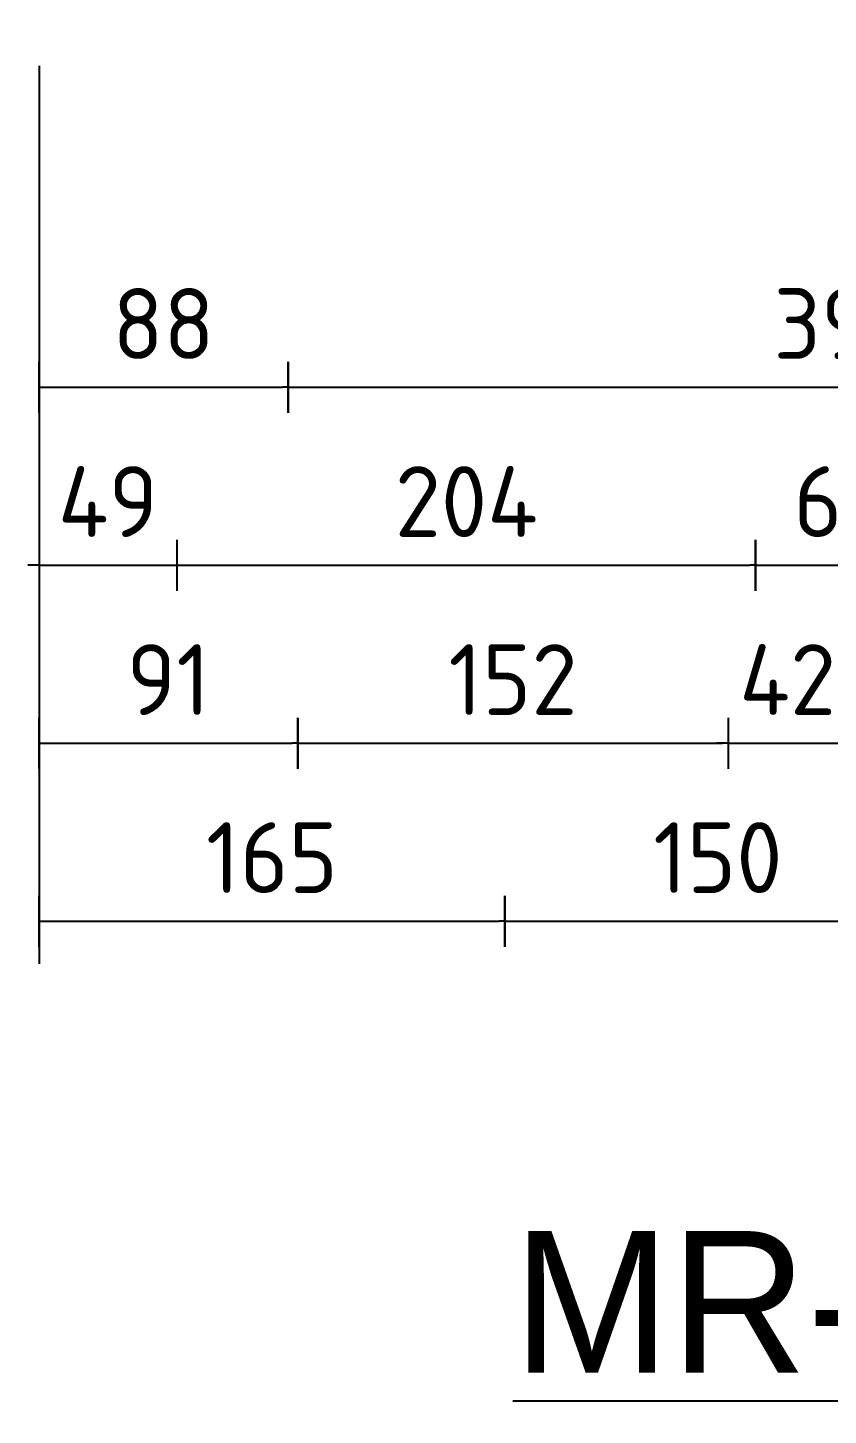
# Model space of a CAD drawing. Header units: millimetres. Extents: x 0 to 420, y 0 to 297.
# Drawn here: x 223.48 to 251.75, y 154.98 to 203.97 of the extents above; entities that cross this region are included whole.
import ezdxf
from ezdxf.enums import TextEntityAlignment as Align

# ---------------------------------------------------------------- set-up
doc = ezdxf.new("R2010")
doc.units = ezdxf.units.MM
doc.header["$LTSCALE"] = 10
doc.layers.add('L50', color=7, linetype='Continuous')
doc.layers.add('T25', color=1, linetype='Continuous')
doc.styles.add('ISO', font='iso3098b')
doc.dimstyles.new('signsdim', dxfattribs={"dimtxt": 2.5, "dimasz": 0.2, "dimexe": 1.5, "dimexo": 2, "dimgap": 1, "dimtad": 1, "dimlfac": 10, "dimrnd": 1, "dimtxsty": 'ISO', "dimblk": 'SGNDIM', "dimcen": 2.5, "dimse2": 1, "dimadec": 0, "dimazin": 0, "dimtfac": 1, "dimtix": 1, "dimtmove": 0, "dimatfit": 3, "dimfxl": 1, "dimarcsym": 0})

# ---------------------------------------------------------------- blocks, each defined once
blk = doc.blocks.new('SGNDIM')
for p, q in [((0, 4.5), (0, -4.5)), ((0, 0), (-1, 0))]:
    blk.add_line(p, q)
blk = doc.blocks.new('*D79')
at = {"layer": 'Defpoints', "color": 0, "transparency": 16777216}
for p in [(223.883, 185.594), (240.331, 185.594), (240.331, 172.419)]:
    blk.add_point(p, dxfattribs=at)
at = {"layer": 'T25', "color": 0, "lineweight": -2, "transparency": 16777216}
for p, q in [((223.883, 183.594), (223.883, 170.919)), ((224.083, 172.419), (240.131, 172.419))]:
    blk.add_line(p, q, dxfattribs=at)
at = {"layer": 'T25', "color": 0, "lineweight": -2, "transparency": 16777216, "xscale": 0.2, "yscale": 0.2, "zscale": 0.2, "rotation": 180}
blk.add_blockref('SGNDIM', (223.883, 172.419), dxfattribs=at)
at = {"layer": 'T25', "color": 0, "lineweight": -2, "transparency": 16777216, "xscale": 0.2, "yscale": 0.2, "zscale": 0.2}
blk.add_blockref('SGNDIM', (240.331, 172.419), dxfattribs=at)
at = {"layer": 'T25', "color": 0, "transparency": 16777216, "insert": (232.107, 174.669), "char_height": 2.5, "attachment_point": 5, "style": 'ISO'}
blk.add_mtext('165', dxfattribs=at)
blk = doc.blocks.new('*D82')
at = {"layer": 'Defpoints', "color": 0, "transparency": 16777216}
for p in [(233.017, 206.552), (223.883, 204.629), (233.017, 178.704)]:
    blk.add_point(p, dxfattribs=at)
at = {"layer": 'T25', "color": 0, "lineweight": -2, "transparency": 16777216}
for p, q in [((223.883, 202.629), (223.883, 177.204)), ((224.083, 178.704), (232.817, 178.704))]:
    blk.add_line(p, q, dxfattribs=at)
at = {"layer": 'T25', "color": 0, "lineweight": -2, "transparency": 16777216, "xscale": 0.2, "yscale": 0.2, "zscale": 0.2, "rotation": 180}
blk.add_blockref('SGNDIM', (223.883, 178.704), dxfattribs=at)
at = {"layer": 'T25', "color": 0, "lineweight": -2, "transparency": 16777216, "xscale": 0.2, "yscale": 0.2, "zscale": 0.2}
blk.add_blockref('SGNDIM', (233.017, 178.704), dxfattribs=at)
at = {"layer": 'T25', "color": 0, "transparency": 16777216, "insert": (228.45, 180.954), "char_height": 2.5, "attachment_point": 5, "style": 'ISO'}
blk.add_mtext('91', dxfattribs=at)
blk = doc.blocks.new('*D84')
at = {"layer": 'Defpoints', "color": 0, "transparency": 16777216}
for p in [(228.759, 190.04), (249.187, 190.04), (249.187, 184.99)]:
    blk.add_point(p, dxfattribs=at)
at = {"layer": 'T25', "color": 0, "lineweight": -2, "transparency": 16777216}
blk.add_line((228.959, 184.99), (248.987, 184.99), dxfattribs=at)
at = {"layer": 'T25', "color": 0, "lineweight": -2, "transparency": 16777216, "xscale": 0.2, "yscale": 0.2, "zscale": 0.2, "rotation": 180}
blk.add_blockref('SGNDIM', (228.759, 184.99), dxfattribs=at)
at = {"layer": 'T25', "color": 0, "lineweight": -2, "transparency": 16777216, "xscale": 0.2, "yscale": 0.2, "zscale": 0.2}
blk.add_blockref('SGNDIM', (249.187, 184.99), dxfattribs=at)
at = {"layer": 'T25', "color": 0, "transparency": 16777216, "insert": (238.973, 187.24), "char_height": 2.5, "attachment_point": 5, "style": 'ISO'}
blk.add_mtext('204', dxfattribs=at)
blk = doc.blocks.new('*D85')
at = {"layer": 'Defpoints', "color": 0, "transparency": 16777216}
for p in [(223.883, 202.188), (228.759, 202.188), (228.759, 184.99)]:
    blk.add_point(p, dxfattribs=at)
at = {"layer": 'T25', "color": 0, "lineweight": -2, "transparency": 16777216}
for p, q in [((223.883, 200.188), (223.883, 183.49)), ((223.683, 184.99), (223.483, 184.99)), ((223.883, 184.99), (228.759, 184.99)), ((228.959, 184.99), (229.159, 184.99))]:
    blk.add_line(p, q, dxfattribs=at)
at = {"layer": 'T25', "color": 0, "lineweight": -2, "transparency": 16777216, "xscale": 0.2, "yscale": 0.2, "zscale": 0.2}
blk.add_blockref('SGNDIM', (223.883, 184.99), dxfattribs=at)
at = {"layer": 'T25', "color": 0, "lineweight": -2, "transparency": 16777216, "xscale": 0.2, "yscale": 0.2, "zscale": 0.2, "rotation": 180}
blk.add_blockref('SGNDIM', (228.759, 184.99), dxfattribs=at)
at = {"layer": 'T25', "color": 0, "transparency": 16777216, "insert": (226.321, 187.24), "char_height": 2.5, "attachment_point": 5, "style": 'ISO'}
blk.add_mtext('49', dxfattribs=at)
blk = doc.blocks.new('*D87')
at = {"layer": 'Defpoints', "color": 0, "transparency": 16777216}
for p in [(232.674, 198.572), (272.135, 198.572), (272.135, 191.276)]:
    blk.add_point(p, dxfattribs=at)
at = {"layer": 'T25', "color": 0, "lineweight": -2, "transparency": 16777216}
blk.add_line((232.874, 191.276), (271.935, 191.276), dxfattribs=at)
at = {"layer": 'T25', "color": 0, "lineweight": -2, "transparency": 16777216, "xscale": 0.2, "yscale": 0.2, "zscale": 0.2, "rotation": 180}
blk.add_blockref('SGNDIM', (232.674, 191.276), dxfattribs=at)
at = {"layer": 'T25', "color": 0, "lineweight": -2, "transparency": 16777216, "xscale": 0.2, "yscale": 0.2, "zscale": 0.2}
blk.add_blockref('SGNDIM', (272.135, 191.276), dxfattribs=at)
at = {"layer": 'T25', "color": 0, "transparency": 16777216, "insert": (252.404, 193.526), "char_height": 2.5, "attachment_point": 5, "style": 'ISO'}
blk.add_mtext('395', dxfattribs=at)
blk = doc.blocks.new('*D88')
at = {"layer": 'Defpoints', "color": 0, "transparency": 16777216}
for p in [(223.883, 203.585), (232.674, 203.585), (232.674, 191.276)]:
    blk.add_point(p, dxfattribs=at)
at = {"layer": 'T25', "color": 0, "lineweight": -2, "transparency": 16777216}
for p, q in [((223.883, 201.585), (223.883, 189.776)), ((224.083, 191.276), (232.474, 191.276))]:
    blk.add_line(p, q, dxfattribs=at)
at = {"layer": 'T25', "color": 0, "lineweight": -2, "transparency": 16777216, "xscale": 0.2, "yscale": 0.2, "zscale": 0.2, "rotation": 180}
blk.add_blockref('SGNDIM', (223.883, 191.276), dxfattribs=at)
at = {"layer": 'T25', "color": 0, "lineweight": -2, "transparency": 16777216, "xscale": 0.2, "yscale": 0.2, "zscale": 0.2}
blk.add_blockref('SGNDIM', (232.674, 191.276), dxfattribs=at)
at = {"layer": 'T25', "color": 0, "transparency": 16777216, "insert": (228.278, 193.526), "char_height": 2.5, "attachment_point": 5, "style": 'ISO'}
blk.add_mtext('88', dxfattribs=at)
blk = doc.blocks.new('*D97')
at = {"layer": 'Defpoints', "color": 0, "transparency": 16777216}
for p in [(240.331, 218.863), (255.379, 218.863), (255.379, 172.419)]:
    blk.add_point(p, dxfattribs=at)
at = {"layer": 'T25', "color": 0, "lineweight": -2, "transparency": 16777216}
blk.add_line((240.531, 172.419), (255.179, 172.419), dxfattribs=at)
at = {"layer": 'T25', "color": 0, "lineweight": -2, "transparency": 16777216, "xscale": 0.2, "yscale": 0.2, "zscale": 0.2, "rotation": 180}
blk.add_blockref('SGNDIM', (240.331, 172.419), dxfattribs=at)
at = {"layer": 'T25', "color": 0, "lineweight": -2, "transparency": 16777216, "xscale": 0.2, "yscale": 0.2, "zscale": 0.2}
blk.add_blockref('SGNDIM', (255.379, 172.419), dxfattribs=at)
at = {"layer": 'T25', "color": 0, "transparency": 16777216, "insert": (247.855, 174.669), "char_height": 2.5, "attachment_point": 5, "style": 'ISO'}
blk.add_mtext('150', dxfattribs=at)
blk = doc.blocks.new('*D100')
at = {"layer": 'Defpoints', "color": 0, "transparency": 16777216}
for p in [(248.219, 180.162), (252.421, 180.162), (252.421, 178.704)]:
    blk.add_point(p, dxfattribs=at)
at = {"layer": 'T25', "color": 0, "lineweight": -2, "transparency": 16777216}
for p, q in [((248.019, 178.704), (247.819, 178.704)), ((248.219, 178.704), (252.421, 178.704)), ((252.621, 178.704), (252.821, 178.704))]:
    blk.add_line(p, q, dxfattribs=at)
at = {"layer": 'T25', "color": 0, "lineweight": -2, "transparency": 16777216, "xscale": 0.2, "yscale": 0.2, "zscale": 0.2}
blk.add_blockref('SGNDIM', (248.219, 178.704), dxfattribs=at)
at = {"layer": 'T25', "color": 0, "lineweight": -2, "transparency": 16777216, "xscale": 0.2, "yscale": 0.2, "zscale": 0.2, "rotation": 180}
blk.add_blockref('SGNDIM', (252.421, 178.704), dxfattribs=at)
at = {"layer": 'T25', "color": 0, "transparency": 16777216, "insert": (250.32, 180.954), "char_height": 2.5, "attachment_point": 5, "style": 'ISO'}
blk.add_mtext('42', dxfattribs=at)
blk = doc.blocks.new('*D101')
at = {"layer": 'Defpoints', "color": 0, "transparency": 16777216}
for p in [(233.017, 183.977), (248.219, 183.977), (248.219, 178.704)]:
    blk.add_point(p, dxfattribs=at)
at = {"layer": 'T25', "color": 0, "lineweight": -2, "transparency": 16777216}
blk.add_line((233.217, 178.704), (248.019, 178.704), dxfattribs=at)
at = {"layer": 'T25', "color": 0, "lineweight": -2, "transparency": 16777216, "xscale": 0.2, "yscale": 0.2, "zscale": 0.2, "rotation": 180}
blk.add_blockref('SGNDIM', (233.017, 178.704), dxfattribs=at)
at = {"layer": 'T25', "color": 0, "lineweight": -2, "transparency": 16777216, "xscale": 0.2, "yscale": 0.2, "zscale": 0.2}
blk.add_blockref('SGNDIM', (248.219, 178.704), dxfattribs=at)
at = {"layer": 'T25', "color": 0, "transparency": 16777216, "insert": (240.618, 180.954), "char_height": 2.5, "attachment_point": 5, "style": 'ISO'}
blk.add_mtext('152', dxfattribs=at)
blk = doc.blocks.new('*D102')
at = {"layer": 'Defpoints', "color": 0, "transparency": 16777216}
for p in [(249.187, 186.483), (255.227, 186.483), (255.227, 184.99)]:
    blk.add_point(p, dxfattribs=at)
at = {"layer": 'T25', "color": 0, "lineweight": -2, "transparency": 16777216}
blk.add_line((249.387, 184.99), (255.027, 184.99), dxfattribs=at)
at = {"layer": 'T25', "color": 0, "lineweight": -2, "transparency": 16777216, "xscale": 0.2, "yscale": 0.2, "zscale": 0.2, "rotation": 180}
blk.add_blockref('SGNDIM', (249.187, 184.99), dxfattribs=at)
at = {"layer": 'T25', "color": 0, "lineweight": -2, "transparency": 16777216, "xscale": 0.2, "yscale": 0.2, "zscale": 0.2}
blk.add_blockref('SGNDIM', (255.227, 184.99), dxfattribs=at)
at = {"layer": 'T25', "color": 0, "transparency": 16777216, "insert": (252.207, 187.24), "char_height": 2.5, "attachment_point": 5, "style": 'ISO'}
blk.add_mtext('60', dxfattribs=at)

msp = doc.modelspace()

# ---------------------------------------------------------------- texts
at = {"layer": 'L50'}
msp.add_text('%%UMR-WM-51 (RIGHT)', height=5, dxfattribs=at).set_placement((271.2476, 156.4804), align=Align.CENTER)

# ---------------------------------------------------------------- dimensions: what is measured, and where the dimension line sits
at = {"layer": 'T25'}
for base, p1, p2, picture, middle in [((255.3793, 172.4186), (240.3313, 218.863), (255.3793, 218.863), '*D97', (247.8553, 174.6686)), ((272.1346, 191.2757), (232.6738, 198.5722), (272.1346, 198.5722), '*D87', (252.4042, 193.5257)), ((249.1874, 184.99), (228.7587, 190.0398), (249.1874, 190.0398), '*D84', (238.973, 187.24)), ((255.2267, 184.99), (249.1874, 186.4829), (255.2267, 186.4829), '*D102', (252.207, 187.24)), ((248.2193, 178.7043), (233.0166, 183.9771), (248.2193, 183.9771), '*D101', (240.618, 180.9543)), ((252.4211, 178.7043), (248.2193, 180.1616), (252.4211, 180.1616), '*D100', (250.3202, 180.9543))]:
    dim = msp.add_linear_dim(base=base, p1=p1, p2=p2, dimstyle='signsdim', override={"dimse1": 1}, dxfattribs=at)
    dim.commit()
    dim.dimension.update_dxf_attribs({"geometry": picture, "text_midpoint": middle})
for base, p1, p2, picture, middle in [((233.0166, 178.7043), (223.8826, 204.6285), (233.0166, 206.5516), '*D82', (228.4496, 180.9543)), ((232.6738, 191.2757), (223.8826, 203.5848), (232.6738, 203.5848), '*D88', (228.2782, 193.5257)), ((228.7587, 184.99), (223.8826, 202.1876), (228.7587, 202.1876), '*D85', (226.3206, 187.24))]:
    dim = msp.add_linear_dim(base=base, p1=p1, p2=p2, dimstyle='signsdim', dxfattribs=at)
    dim.commit()
    dim.dimension.update_dxf_attribs({"geometry": picture, "text_midpoint": middle})
dim = msp.add_linear_dim(base=(240.3313, 172.4186), p1=(223.8826, 185.5937), p2=(240.3313, 185.5937), text='165', dimstyle='signsdim', dxfattribs=at)
dim.commit()
dim.dimension.update_dxf_attribs({"geometry": '*D79', "text_midpoint": (232.1069, 174.6686)})

doc.saveas('drawing.dxf')
